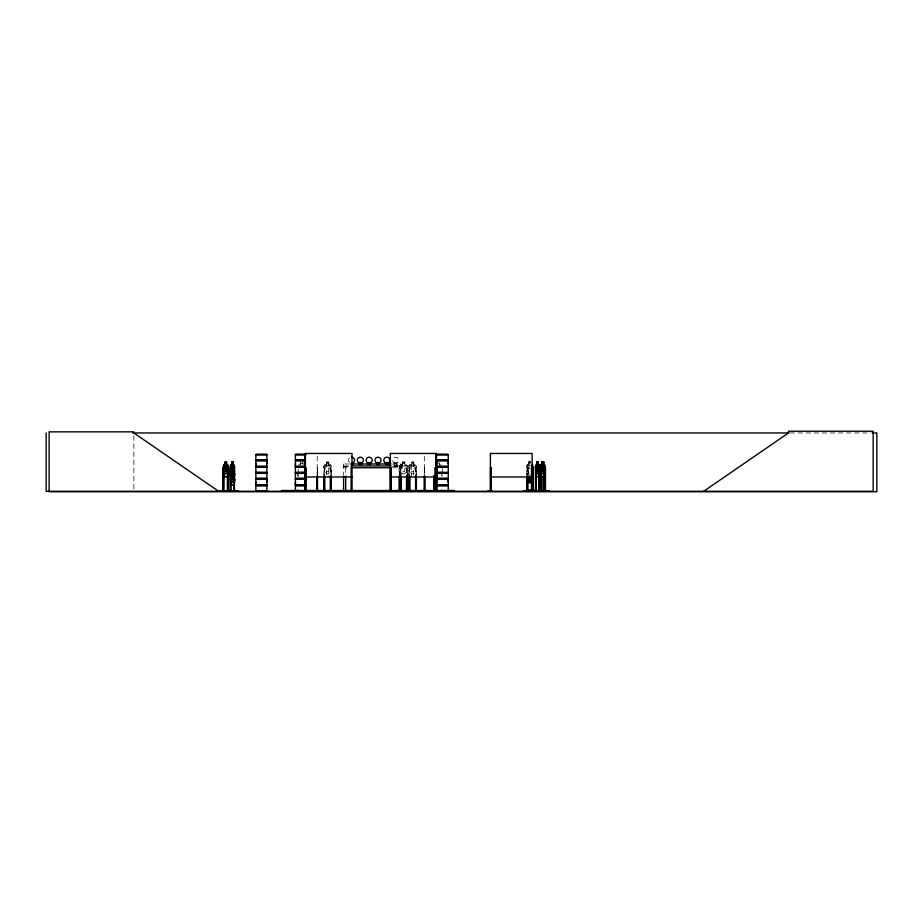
<?xml version="1.0" encoding="UTF-8"?>
<svg xmlns="http://www.w3.org/2000/svg" width="923" height="923" viewBox="0 0 923 923"><rect width="100%" height="100%" fill="white"/><g stroke="black" fill="none" stroke-linecap="round" stroke-linejoin="round"><path stroke-width="0.69" stroke-dasharray="4.62 3.46" d="M396.844 466.011C397.813 465.307 391.987 467.892 394.559 462.515L396.844 462.515L396.913 466.323L394.479 466.323L394.479 465.584M349.379 463.992L343.621 463.992L343.633 467.753L350.071 467.753M394.548 462.515C400.72 465.665 394.167 467.038 394.559 465.584M396.844 466.115L394.559 466.15M526.906 470.915L527.575 468.019L532.121 468.019M526.975 470.915L527.621 468.111M330.342 476.533L331.242 473.753M415.327 476.533L416.204 473.741L415.719 475.668M406.432 476.533L407.355 473.753L406.778 475.668M526.952 475.564L526.987 465.504L527.541 464.465L530.771 464.569M526.987 465.504L527.61 464.465M408.877 474.664L408.854 465.988L409.593 464.961L411.37 464.961M408.854 465.988L409.65 464.961M402.336 464.961L400.582 464.961L399.786 465.988L399.786 474.664M400.628 464.961L399.867 466.034L399.947 474.664M326.442 465.054L325.231 466.023L325.231 471.422L326.442 473.741L328.726 473.741L329.938 471.422L329.938 466.023L328.726 465.054M411.37 465.054L410.135 466.023L410.135 471.422L411.37 473.741L413.677 473.741L414.912 471.422L414.912 466.023L413.677 465.054M404.759 462.158L402.37 462.158L402.428 465.054L401.124 466.023L392.483 465.953M789.869 432.956L871.15 432.956M530.91 461.569L528.879 461.569L528.879 464.465M402.29 462.065L404.851 462.065L404.759 465.054M326.396 462.158L328.726 462.158L328.726 476.533M411.37 462.158L413.723 462.158M392.46 463.992L401.09 463.992L401.09 467.753L391.825 467.753M298.302 464.961L300.263 464.961L300.252 462.065M326.442 464.961L324.654 464.961L323.881 465.988L323.915 474.664M328.726 464.961L330.376 464.961M404.793 464.961L406.466 464.961L407.355 465.977L406.385 465.054L400.617 465.054M413.677 464.961L415.408 464.961L416.285 465.977L416.4 474.664M441.402 464.961L439.533 464.961L439.544 463.023M324.688 465.054L330.342 465.054M409.639 465.054L415.385 465.054L416.158 466.023L416.238 474.664M530.771 465.527L528.937 465.527L527.956 475.933M394.559 465.711L396.844 465.711M331.219 474.664L331.242 465.977L330.296 465.054M343.644 465.953L349.39 465.953M326.442 466.023L328.726 466.023M411.37 466.023L413.677 466.023M343.564 466.565L349.367 466.565M392.402 466.565L401.078 466.565L401.02 474.803M526.952 467.257L527.714 467.257L527.714 475.564M323.754 467.753L324.596 467.753L324.596 474.664M331.219 467.753L330.376 467.753L330.376 474.664M408.877 467.753L409.708 467.753L409.708 474.664M416.4 467.753L415.558 467.753L415.558 474.664M424.303 467.753L424.811 474.826M527.552 468.111L529.883 468.111M326.442 471.422L328.726 471.422M411.37 471.422L413.677 471.422M526.918 473.257L527.321 475.183M399.786 473.753L400.305 475.668M404.712 465.054L405.97 466.023L405.97 471.422L404.712 473.741L402.37 473.741L401.124 471.422M330.33 464.961L331.242 465.977M529.352 475.31L528.048 471.884L529.398 473.787M297.391 473.753L298.279 476.626M399.867 473.741L400.605 476.626M408.808 473.753L409.57 476.626M324.008 466.034L324.677 476.626M323.881 473.753L324.377 475.668M526.975 473.245L527.587 476.141M528.948 461.569L528.937 464.569L527.956 465.527L528.937 475.933M527.495 467.257L527.495 475.564M527.056 465.538L527.171 475.564M442.313 467.303L442.255 476.049M441.471 471.895L441.517 476.049M439.452 463.127L439.44 465.054M438.967 462.642L438.967 463.611M424.592 467.753L424.511 474.826M424.303 456.227L424.303 475.599M415.719 467.753L415.719 474.664M413.816 464.961L413.758 462.065L411.289 462.065L411.37 476.533M413.677 462.158L413.677 476.533M409.547 467.753L409.547 474.664M408.947 466.034L409.027 474.664M407.424 474.664L407.424 467.753L406.582 467.753L406.582 474.664M407.308 465.977L407.274 474.664M406.731 467.753L406.731 474.664M402.336 462.065L402.37 465.054M401.078 463.992L401.09 474.664M400.478 467.753L400.628 474.664M399.094 467.753L399.036 474.664M397.155 466.565L397.144 465.584L394.225 465.584L394.248 466.565M345.744 467.753L345.675 474.664M343.621 463.992L343.564 474.803M331.057 467.753L331.057 474.664M330.549 467.753L330.549 474.664M328.807 464.961L328.75 462.065L326.315 462.065L326.396 465.054M326.442 462.158L326.442 476.533M324.435 467.753L324.435 474.664M317.5 474.826L317.5 467.753L317.004 474.826M317.304 467.753L317.304 474.826M317.212 456.227L317.212 475.599M303.102 462.065L303.021 465.054M302.525 462.642L302.525 463.611L300.817 463.611L300.817 462.642M300.344 462.158L300.356 465.054M298.198 469.126L298.198 473.28M298.141 471.895L298.141 476.049M133.858 435.794L133.858 489.848M349.379 462.388A3.046 3.046 0 0 1 350.752 457.289M530.448 462.158L529.271 462.158L529.271 463.115L530.448 463.115L530.448 462.158M328.311 462.642L326.857 462.642L326.857 463.611L328.311 463.611L328.311 462.642M404.297 462.642L402.797 462.642L402.797 463.611L404.297 463.611L404.297 462.642M413.262 462.642L411.785 462.642L411.785 463.611L413.262 463.611L413.262 462.642M404.712 466.023L402.37 466.023L402.37 471.422L404.712 471.422L404.712 466.023M394.121 462.873A3.046 3.046 0 0 0 398.69 460.242A3.046 3.046 0 0 0 394.121 457.6A3.046 3.046 0 0 0 394.121 462.873"/><path stroke-width="1.38" d="M266.874 484.737L255.879 484.737L255.89 482.037M266.874 466.23L255.879 466.23L255.89 463.531M266.862 482.037L266.862 479.325M266.862 463.531L266.862 460.831M304.798 484.737L295.406 484.737L295.418 482.037M304.798 466.23L295.406 466.23L295.418 463.531M448.22 482.037L448.22 479.325L437.225 479.325M448.22 463.531L448.22 460.831L437.225 460.831M309.297 491.255L295.395 491.048L295.418 485.821L304.798 485.821M309.413 490.828L295.418 490.886M420.161 490.817L428.664 490.794M448.243 472.818L437.387 472.761M538.974 476.533L539.413 473.741M539.009 476.626L539.459 465.977L539.078 464.961L538.132 464.961M543.705 476.626L543.682 464.961L544.212 491.267M544.778 476.626L545.239 473.753M234.073 482.175L234.65 479.383L234.107 482.268M234.154 470.695L230.969 470.695L230.519 471.63L231.015 484.875L234.269 484.875L234.696 481.979L234.569 465.977L233.104 464.961M234.269 484.875L234.154 473.291M234.004 476.626L234.569 473.753L234.096 476.626L230.865 476.626M531.475 491.255L531.429 467.753L532.271 467.753M531.66 491.198L531.694 490.413M536.171 491.255L536.159 476.049M536.355 491.198L536.263 490.332L523.676 490.724M539.482 491.198L538.986 464.961M543.993 491.255L544.109 476.049M544.985 491.255L545.066 490.413M545.17 491.198L545.158 465.977L544.685 464.961L542.816 464.961M227.623 476.626L228.258 465.977L227.681 464.961L226.55 464.961M228.258 473.753L227.693 476.626L223.793 476.626L223.285 473.753M233.992 491.198L234.061 467.753M532.19 476.141L532.802 473.245M219.386 491.198L238.249 490.828M523.422 490.759L549.347 491.209L530.275 491.151L530.252 490.286M234.015 479.66L233.346 481.979L232.088 481.979L231.408 479.66L232.042 470.303M411.104 491.198L405.22 491.267L411.07 491.209M397.513 491.198L418.8 491.209L414.104 491.267M488.221 491.209L492.455 491.267M488.279 490.828L492.409 490.794M492.386 491.198L488.279 491.151M528.948 476.326L528.094 478.529L528.787 478.541M389.091 491.267L391.317 490.782L389.021 491.198M391.248 491.198L391.11 467.753L351.178 467.753L351.132 491.267M391.26 490.828L389.033 490.828M539.09 476.626L535.871 476.626L535.455 465.988L536.874 464.961M540.209 491.267L540.151 465.988L540.578 464.961L542.562 464.961M540.647 476.626L540.659 464.961M541.651 464.961L541.19 466.034L541.57 462.065L543.901 462.065L543.855 465.054M432.529 491.255L441.425 490.655L441.379 491.267M433.81 491.209L433.752 476.049M230.565 471.665L231.038 470.592M230.646 474.272L231.119 473.199M230.704 484.356L230.75 491.267L230.346 465.988L230.785 464.961L231.811 464.961M230.877 464.961L230.346 465.988M223.343 491.267L223.285 465.988L223.804 464.961L224.993 464.961M223.504 491.267L223.885 464.961M530.76 479.695L532.167 479.695L532.733 478.622L532.179 464.465L532.859 465.492L532.859 490.782M532.167 479.695L532.79 478.656M541.536 465.054L540.866 471.422L541.536 473.741L542.782 473.741L543.451 471.422L542.909 462.065M541.859 466.023L542.609 462.158M231.915 470.695L231.235 477.053L231.915 479.372L233.173 479.372L233.842 477.053L233.173 470.695M531.752 478.633L530.771 479.591L530.829 482.591L528.798 482.591L528.867 479.591M703.718 491.267L788.45 432.956L788.45 431.237L873.17 431.237L873.17 491.267L46.15 491.267L46.15 432.956M406.466 491.209L406.582 476.049M296.41 491.209L309.424 491.267M132.774 432.956L788.888 432.956M872.523 432.956L876.85 432.956L876.85 491.763L49.127 491.763L49.127 431.849L133.858 431.849L133.858 432.956L218.578 491.267M255.867 454.312L266.885 454.312M295.395 454.312L304.798 454.312M305.651 454.301L306.228 454.312M437.214 454.312L448.243 454.312M304.798 454.508L295.395 454.52L295.418 459.746L304.798 459.746M437.214 454.508L448.243 454.531L448.22 459.746L437.225 459.746M255.89 454.854L266.862 454.854M295.418 454.854L304.786 454.854M437.237 454.854L448.22 454.854M266.874 459.746L255.879 459.746L255.879 454.531L266.885 454.508L266.862 459.746M255.798 460.116L266.955 460.116M295.325 460.116L304.855 460.116M437.156 460.116L448.313 460.116M255.798 460.45L266.955 460.45M295.325 460.45L304.855 460.45M437.156 460.45L448.313 460.45M304.798 460.831L295.406 460.831L295.406 466.23M224.97 462.158L226.573 462.158M231.777 462.158L233.138 462.158M536.84 462.158L538.167 462.158M541.536 462.158L543.855 462.158M359.266 464.627L359.278 462.515L361.562 462.515L361.551 464.615M368.092 464.627L368.092 462.515L370.377 462.515L370.377 464.615M376.907 464.627L376.919 462.515L379.203 462.515L379.203 464.615M385.733 464.627L385.733 462.515L388.018 462.515L388.018 464.615M542.551 462.642L541.755 462.642L541.755 463.611L542.551 463.611M542.747 462.642L543.555 462.642L543.555 463.611L542.747 463.611M350.798 463.992L391.029 463.992M223.828 465.054L227.658 465.054M230.808 465.054L234.061 465.054M535.894 465.054L539.055 465.054M540.59 465.054L544.743 465.054M227.6 464.961L228.258 465.977M350.832 465.953L391.052 465.953M535.455 465.988L535.478 491.267M437.225 466.23L448.232 466.23L448.232 460.831M255.798 466.611L266.955 466.611M295.325 466.611L304.855 466.611M437.156 466.611L448.313 466.611M255.798 466.946L266.955 466.946M295.325 466.946L304.855 466.946M437.156 466.946L448.313 466.946M266.874 467.326L255.879 467.326L255.879 472.53L266.885 472.541M304.798 467.326L295.406 467.326L295.406 472.53L304.786 472.391L295.395 472.541M437.225 467.326L448.232 467.326L448.232 472.53L437.237 472.391M231.869 467.696L233.3 467.696L233.254 473.291M227.427 467.753L228.119 467.753M231.915 467.799L233.254 467.799M233.784 467.753L234.43 467.753M305.028 467.753L306.217 467.753L306.136 491.267M435.783 467.753L434.929 467.753L434.918 491.267M436.775 467.753L436.244 491.267L436.198 490.413M490.401 467.753L491.244 467.753L491.324 491.267M535.513 467.753L536.159 467.753M540.209 467.753L540.855 467.753M544.466 467.753L543.832 467.753L543.82 491.255M231.95 470.303L233.392 470.303L233.392 473.199M230.946 470.592L231.95 470.592M233.219 470.592L234.177 470.592M233.115 470.88L232.308 470.88L232.308 471.849L233.115 471.849M231.858 471.422L233.138 471.422M231.904 471.618L232.642 474.295L233.796 471.757L232.931 474.976L233.842 478.299L232.665 475.587L231.696 478.472L232.377 474.953L231.535 471.653L233.173 471.653M234.569 471.618L234.084 470.592M255.89 472.391L266.862 472.391M437.214 472.541L448.243 472.541M255.867 472.818L266.885 472.818M295.395 472.818L304.798 472.761M304.798 473.038L295.395 473.014L295.418 478.241L304.798 478.241M437.214 473.003L448.243 473.038L448.22 478.241L437.225 478.241M231.038 473.199L234.257 473.199L234.696 474.26M255.89 473.349L266.862 473.349M295.418 473.349L304.786 473.349M437.237 473.349L448.22 473.349M544.247 473.753L543.67 476.533L540.59 476.533M230.6 474.226L231.108 484.875M223.828 476.533L227.658 476.533M230.9 476.533L234.061 476.533M535.894 476.533L539.055 476.533M540.566 476.626L543.785 476.626M305.421 476.983L352.009 476.983M390.337 476.983L436.475 476.983M490.401 476.983L532.133 476.983M266.874 478.241L255.879 478.241L255.879 473.038L266.885 473.014L266.862 478.241M255.798 478.622L266.955 478.622M295.325 478.622L304.855 478.622M305.732 478.622L306.482 478.622M437.156 478.622L448.313 478.622M528.937 478.633L530.771 478.633M255.798 478.956L266.955 478.956M295.325 478.956L304.855 478.956M305.732 478.956L306.482 478.956M437.156 478.956L448.313 478.956M230.519 479.383L231.015 482.268M304.798 479.325L295.406 479.325L295.406 484.737M527.552 479.591L532.144 479.591M528.867 479.695L527.529 479.695L526.837 478.668L527.621 479.591M230.935 482.268L234.188 482.268M528.867 482.487L530.771 482.487M231.05 484.771L234.246 484.771M437.225 484.737L448.232 484.737L448.232 479.325M255.798 485.106L266.955 485.106M295.325 485.106L304.855 485.106M305.732 485.106L306.482 485.106M437.156 485.106L448.313 485.106M255.798 485.44L266.955 485.44M295.325 485.44L304.855 485.44M305.732 485.44L306.482 485.44M437.156 485.44L448.313 485.44M437.225 485.821L448.232 485.821L448.232 491.036L432.414 491.151M526.895 489.928L527.783 489.928L527.783 490.782M532.202 489.928L533.09 489.928M527.552 490.171L532.421 490.171M223.781 490.413L222.928 490.413L222.974 491.267L223.008 467.753L223.701 467.753L223.758 491.267M227.346 490.413L228.2 490.413M229.989 490.413L230.785 490.413M234.511 490.413L233.715 490.413L233.738 491.267L233.784 484.356M490.321 490.413L491.324 490.413M532.352 490.413L531.348 490.413L531.348 491.267M535.444 490.413L536.263 490.332M539.851 490.413L539.067 490.413L539.09 491.267L539.136 467.753L539.77 467.753L539.817 491.267M540.14 490.413L540.924 490.413M541.132 490.413L541.916 490.413M543.762 490.413L544.547 490.413L544.512 491.267M544.755 490.413L545.539 490.413M313.128 490.817L333.63 490.828L328.957 491.209M351.49 490.794L352.782 490.828M255.89 490.886L266.862 490.886M333.63 490.828L328.853 491.267M414.15 490.828L418.754 490.828M432.414 490.828L448.22 490.886M443.109 491.209L441.875 491.209M305.294 491.198L305.421 453.458M530.287 491.198L549.289 491.267M409.697 491.198L409.708 476.049M540.497 491.198L540.578 467.753M535.802 491.198L535.79 467.753M527.956 478.633L528.937 479.591L528.937 482.487M385.733 462.515L387.256 464.615M376.907 462.515L378.43 464.615M368.092 462.515L369.615 464.615M359.266 462.515L360.789 464.615M233.138 465.054L233.831 466.023L233.831 471.422L233.138 473.741L231.858 473.741L231.165 471.422L231.858 462.158M233.346 473.291L234.015 474.26M543.774 465.054L544.443 466.023L544.466 491.267M233.981 465.054L234.477 491.267M530.76 478.541L531.417 478.529L530.563 476.337M435.183 491.255L435.114 490.413M230.715 475.668L230.346 473.753L230.635 475.668M545.458 491.267L545.47 467.753L544.824 467.753L544.789 491.267M542.562 462.065L542.528 465.054M541.847 476.049L541.882 491.267M541.57 476.049L541.455 491.267M541.201 476.049L541.166 491.267M540.855 474.664L540.89 491.267M540.44 490.413L540.451 491.267M539.413 476.049L539.367 491.267M538.167 465.054L538.213 462.065L536.794 462.065L536.794 464.961M538.132 462.065L538.755 471.422L538.086 473.741L536.84 473.741L536.171 466.023L536.874 462.065M535.882 467.753L535.928 491.267M533.09 490.782L533.021 467.257L532.259 467.257L532.236 491.267M532.617 489.928L532.583 490.782M532.49 467.257L532.421 490.782M532.029 491.267L532.133 453.458L490.401 453.458L490.321 491.267M527.714 479.706L527.714 490.782M527.495 476.949L527.552 490.782M527.356 489.928L527.31 490.782M527.171 476.949L527.114 490.782M526.952 476.949L526.975 490.782M491.105 467.753L491.186 491.267M490.978 490.413L491.001 491.267M490.667 490.413L490.667 491.267L490.54 467.753M454.439 491.267L454.439 490.54L281.446 490.54L281.446 491.267M452.72 490.54L452.72 491.267M442.394 490.413L442.221 491.267L442.163 490.413M441.517 490.413L441.621 491.267M437.248 462.642L437.248 463.611M436.833 490.413L436.833 491.267L436.775 466.023M436.671 462.065L436.775 465.054M436.533 491.267L436.475 453.458L390.337 453.458L390.441 491.267M435.864 490.413L435.864 491.267M435.783 453.458L435.714 491.267M435.587 490.413L435.598 491.267M434.837 490.413L434.71 491.267L434.537 476.049L434.456 491.267M433.706 476.049L433.706 491.267M426.749 490.54L426.749 491.267M425.03 490.54L425.03 491.267M424.811 476.245L424.834 491.267M424.592 476.245L424.534 491.267M424.442 490.413L424.395 491.267M424.303 476.245L424.28 491.267M416.481 490.413L416.481 491.267M416.4 476.049L416.342 491.267M416.238 476.049L416.111 491.267M415.719 476.049L415.823 491.267M415.558 476.049L415.638 491.267M409.547 476.049L409.627 491.267M409.454 490.413L409.42 491.267M409.154 490.413L409.131 491.267M409.027 476.049L408.958 491.267M408.877 476.049L408.901 491.267M407.424 476.049L407.505 491.267M407.274 476.049L407.366 491.267M407.17 490.413L407.147 491.267M406.835 490.413L406.858 491.267M406.731 476.049L406.651 491.267M401.09 476.049L401.09 491.267M400.709 490.413L400.709 491.267M400.628 476.049L400.559 491.267M400.351 490.413L400.374 491.267M399.947 476.049L400.063 491.267M399.786 476.049L399.705 491.267M399.036 476.049L399.094 491.267M391.029 467.753L390.925 491.267M390.256 467.753L390.244 491.267M378.857 491.267L375.188 491.267M373.134 491.267L369.465 491.267M352.736 462.515L352.736 464.615M352.101 490.413L352.055 491.267L352.009 453.458L305.028 453.458L304.994 491.267M351.259 490.413L351.328 491.267M345.744 476.049L345.675 491.267M343.633 476.049L343.564 491.267M331.299 490.413L331.299 491.267L331.219 476.049M331.057 476.049L331.057 491.267M330.549 476.049L330.676 491.267M330.376 476.049L330.307 491.267M324.596 476.049L324.677 491.267M324.435 476.049L324.504 491.267M324.308 490.413L324.308 491.267M324.019 490.413L324.042 491.267M323.915 476.049L323.788 491.267M323.685 490.413L323.685 491.267M317.5 476.245L317.524 491.267M317.304 476.245L317.281 491.267M317.212 476.245L317.143 491.267M317.004 476.245L316.981 491.267M310.843 490.54L310.843 491.267M309.136 490.54L309.136 491.267M306.309 490.413L306.309 491.267M306.009 491.267L305.525 490.413M305.236 490.413L305.225 491.267M298.198 490.413L298.233 491.267M298.129 490.413L298.06 491.267M297.518 490.413L297.437 491.267M297.368 490.413L297.275 491.267M283.165 490.54L283.165 491.267M266.862 466.23L266.874 460.831L255.879 460.831L255.879 466.23M266.862 467.326L266.874 472.53M266.862 484.737L266.874 479.325L255.879 479.325L255.879 484.737M234.165 467.753L234.165 491.267M233.184 464.961L233.184 462.065L231.731 462.065L231.777 465.054M233.104 462.065L233.058 465.054M230.704 470.511L230.704 467.753L230.058 467.753L230.058 491.267M230.288 490.413L230.288 491.267M228.177 465.977L228.177 491.267M227.866 467.753L227.808 491.267M227.669 467.753L227.623 491.267M227.427 476.049L227.439 491.267L227.393 490.413M351.536 457.185A3.046 3.046 0 0 1 354.582 460.242A3.046 3.046 0 0 1 351.536 463.288M227.393 471.422L226.573 473.741L225.05 473.741L224.231 471.422L224.912 462.065L226.631 462.065L227.393 471.422M226.297 462.642L225.327 462.642L225.327 463.611L226.297 463.611L226.297 462.642M232.919 462.642L232.088 462.642L232.088 463.611L232.919 463.611L232.919 462.642M537.855 462.642L537.059 462.642L537.059 463.611L537.855 463.611L537.855 462.642M226.573 466.023L225.05 466.023L225.05 471.422L226.573 471.422L226.573 466.023M233.138 466.023L231.858 466.023L231.915 477.053L233.173 477.053L233.138 466.023M538.086 466.023L536.84 466.023L536.84 471.422L538.086 471.422L538.086 466.023M542.782 466.023L541.536 466.023L541.536 471.422L542.782 471.422L542.782 466.023M532.19 468.019L532.733 470.915L532.19 468.019M232.942 468.284L232.135 468.284L232.135 469.242L232.942 469.242L232.942 468.284M233.346 474.26L232.088 474.26L232.088 479.66L233.346 479.66L233.346 474.26M530.437 481.045L529.26 481.045L529.26 482.002L530.437 482.002L530.437 481.045M266.874 485.821L255.879 485.821L255.879 491.036L266.885 491.036L266.874 485.821M385.295 462.873A3.046 3.046 0 0 0 389.875 460.242A3.046 3.046 0 0 0 385.295 457.6A3.046 3.046 0 0 0 385.295 462.873M358.828 462.873A3.046 3.046 0 0 0 363.408 460.242A3.046 3.046 0 0 0 358.828 457.6A3.046 3.046 0 0 0 358.828 462.873M376.48 462.873A3.046 3.046 0 0 0 381.049 460.242A3.046 3.046 0 0 0 376.48 457.6A3.046 3.046 0 0 0 376.48 462.873M367.654 462.873A3.046 3.046 0 0 0 372.223 460.242A3.046 3.046 0 0 0 367.654 457.6A3.046 3.046 0 0 0 367.654 462.873"/></g></svg>
